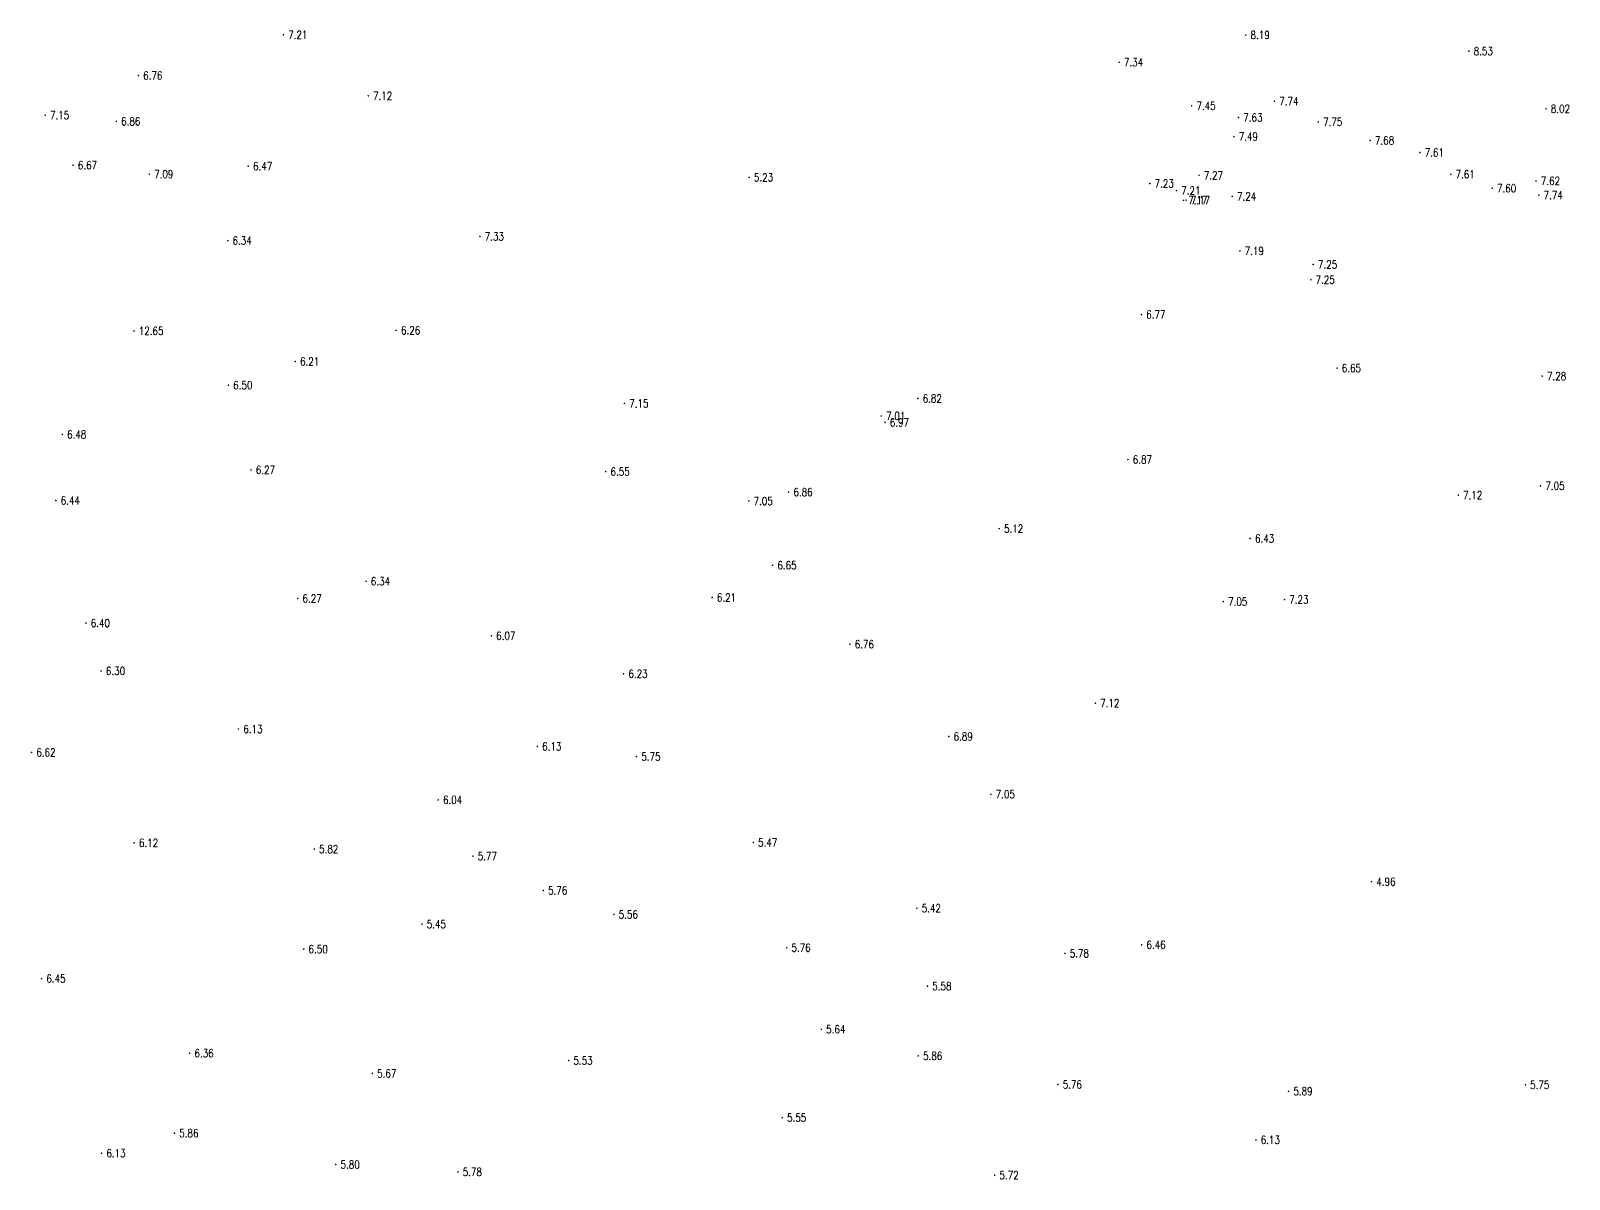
# Model space of a CAD drawing. Extents: x 476861 to 479475, y 2367369 to 2370541.
# Drawn here: x 477382.6 to 477574.8, y 2368344.5 to 2368488.1 of the extents above; entities that cross this region are included whole.
import ezdxf
from ezdxf.enums import TextEntityAlignment as Align

# ---------------------------------------------------------------- set-up
doc = ezdxf.new("R2010")
doc.units = 0
doc.header["$LTSCALE"] = 0.5
doc.layers.get('0').update_dxf_attribs({"linetype": 'CONTINUOUS'})
doc.layers.add('GCD', color=1, linetype='CONTINUOUS')
doc.styles.add('HZ', font='rs.shx', dxfattribs={"width": 0.8, "bigfont": 'hztxt.shx'})

# ---------------------------------------------------------------- blocks, each defined once
blk = doc.blocks.new('GC200')
at = {"linetype": 'Continuous', "const_width": 0.2, "flags": 128}
blk.add_lwpolyline([(-0.1, 0, 1), (0.1, 0, 1)], format="xyb", close=True, dxfattribs=at)

msp = doc.modelspace()

# ---------------------------------------------------------------- block references
at = {"layer": 'GCD', "linetype": 'Continuous'}
ref = msp.add_blockref('GC200', (477414.127, 2368487.551, 7.21), dxfattribs=dict(at, xscale=0.5, yscale=0.5, zscale=0.5))
ref.add_attrib('height', '7.21', dxfattribs={"linetype": 'Continuous', "height": 1, "style": 'HZ', "width": 0.8}).set_placement((477414.727, 2368487.551, 7.21), align=Align.MIDDLE_LEFT)
ref = msp.add_blockref('GC200', (477534.373, 2368487.525, 8.191), dxfattribs=dict(at, xscale=0.5, yscale=0.5, zscale=0.5))
ref.add_attrib('height', '8.19', dxfattribs={"linetype": 'Continuous', "height": 1, "style": 'HZ', "width": 0.8}).set_placement((477534.973, 2368487.525, 8.191), align=Align.MIDDLE_LEFT)
ref = msp.add_blockref('GC200', (477518.561, 2368484.109, 7.34), dxfattribs=dict(at, xscale=0.5, yscale=0.5, zscale=0.5))
ref.add_attrib('height', '7.34', dxfattribs={"linetype": 'Continuous', "height": 1, "style": 'HZ', "width": 0.8}).set_placement((477519.161, 2368484.109, 7.34), align=Align.MIDDLE_LEFT)
ref = msp.add_blockref('GC200', (477562.247, 2368485.505, 8.527), dxfattribs=dict(at, xscale=0.5, yscale=0.5, zscale=0.5))
ref.add_attrib('height', '8.53', dxfattribs={"linetype": 'Continuous', "height": 1, "style": 'HZ', "width": 0.8}).set_placement((477562.847, 2368485.505, 8.527), align=Align.MIDDLE_LEFT)
ref = msp.add_blockref('GC200', (477396.012, 2368482.453, 6.757), dxfattribs=dict(at, xscale=0.5, yscale=0.5, zscale=0.5))
ref.add_attrib('height', '6.76', dxfattribs={"linetype": 'Continuous', "height": 1, "style": 'HZ', "width": 0.8}).set_placement((477396.612, 2368482.453, 6.757), align=Align.MIDDLE_LEFT)
ref = msp.add_blockref('GC200', (477424.734, 2368479.926, 7.12), dxfattribs=dict(at, xscale=0.5, yscale=0.5, zscale=0.5))
ref.add_attrib('height', '7.12', dxfattribs={"linetype": 'Continuous', "height": 1, "style": 'HZ', "width": 0.8}).set_placement((477425.334, 2368479.926, 7.12), align=Align.MIDDLE_LEFT)
ref = msp.add_blockref('GC200', (477527.618, 2368478.67, 7.45), dxfattribs=dict(at, xscale=0.5, yscale=0.5, zscale=0.5))
ref.add_attrib('height', '7.45', dxfattribs={"linetype": 'Continuous', "height": 1, "style": 'HZ', "width": 0.8}).set_placement((477528.218, 2368478.67, 7.45), align=Align.MIDDLE_LEFT)
ref = msp.add_blockref('GC200', (477537.961, 2368479.245, 7.735), dxfattribs=dict(at, xscale=0.5, yscale=0.5, zscale=0.5))
ref.add_attrib('height', '7.74', dxfattribs={"linetype": 'Continuous', "height": 1, "style": 'HZ', "width": 0.8}).set_placement((477538.561, 2368479.245, 7.735), align=Align.MIDDLE_LEFT)
ref = msp.add_blockref('GC200', (477571.895, 2368478.296, 8.02), dxfattribs=dict(at, xscale=0.5, yscale=0.5, zscale=0.5))
ref.add_attrib('height', '8.02', dxfattribs={"linetype": 'Continuous', "height": 1, "style": 'HZ', "width": 0.8}).set_placement((477572.495, 2368478.296, 8.02), align=Align.MIDDLE_LEFT)
ref = msp.add_blockref('GC200', (477384.372, 2368477.508, 7.154), dxfattribs=dict(at, xscale=0.5, yscale=0.5, zscale=0.5))
ref.add_attrib('height', '7.15', dxfattribs={"linetype": 'Continuous', "height": 1, "style": 'HZ', "width": 0.8}).set_placement((477384.972, 2368477.508, 7.154), align=Align.MIDDLE_LEFT)
ref = msp.add_blockref('GC200', (477393.258, 2368476.73, 6.859), dxfattribs=dict(at, xscale=0.5, yscale=0.5, zscale=0.5))
ref.add_attrib('height', '6.86', dxfattribs={"linetype": 'Continuous', "height": 1, "style": 'HZ', "width": 0.8}).set_placement((477393.858, 2368476.73, 6.859), align=Align.MIDDLE_LEFT)
ref = msp.add_blockref('GC200', (477533.461, 2368477.211, 7.629), dxfattribs=dict(at, xscale=0.5, yscale=0.5, zscale=0.5))
ref.add_attrib('height', '7.63', dxfattribs={"linetype": 'Continuous', "height": 1, "style": 'HZ', "width": 0.8}).set_placement((477534.061, 2368477.211, 7.629), align=Align.MIDDLE_LEFT)
ref = msp.add_blockref('GC200', (477543.444, 2368476.664, 7.751), dxfattribs=dict(at, xscale=0.5, yscale=0.5, zscale=0.5))
ref.add_attrib('height', '7.75', dxfattribs={"linetype": 'Continuous', "height": 1, "style": 'HZ', "width": 0.8}).set_placement((477544.044, 2368476.664, 7.751), align=Align.MIDDLE_LEFT)
ref = msp.add_blockref('GC200', (477532.899, 2368474.823, 7.485), dxfattribs=dict(at, xscale=0.5, yscale=0.5, zscale=0.5))
ref.add_attrib('height', '7.49', dxfattribs={"linetype": 'Continuous', "height": 1, "style": 'HZ', "width": 0.8}).set_placement((477533.499, 2368474.823, 7.485), align=Align.MIDDLE_LEFT)
ref = msp.add_blockref('GC200', (477549.92, 2368474.347, 7.678), dxfattribs=dict(at, xscale=0.5, yscale=0.5, zscale=0.5))
ref.add_attrib('height', '7.68', dxfattribs={"linetype": 'Continuous', "height": 1, "style": 'HZ', "width": 0.8}).set_placement((477550.52, 2368474.347, 7.678), align=Align.MIDDLE_LEFT)
ref = msp.add_blockref('GC200', (477556.132, 2368472.834, 7.611), dxfattribs=dict(at, xscale=0.5, yscale=0.5, zscale=0.5))
ref.add_attrib('height', '7.61', dxfattribs={"linetype": 'Continuous', "height": 1, "style": 'HZ', "width": 0.8}).set_placement((477556.732, 2368472.834, 7.611), align=Align.MIDDLE_LEFT)
ref = msp.add_blockref('GC200', (477387.851, 2368471.255, 6.673), dxfattribs=dict(at, xscale=0.5, yscale=0.5, zscale=0.5))
ref.add_attrib('height', '6.67', dxfattribs={"linetype": 'Continuous', "height": 1, "style": 'HZ', "width": 0.8}).set_placement((477388.451, 2368471.255, 6.673), align=Align.MIDDLE_LEFT)
ref = msp.add_blockref('GC200', (477409.735, 2368471.133, 6.471), dxfattribs=dict(at, xscale=0.5, yscale=0.5, zscale=0.5))
ref.add_attrib('height', '6.47', dxfattribs={"linetype": 'Continuous', "height": 1, "style": 'HZ', "width": 0.8}).set_placement((477410.335, 2368471.133, 6.471), align=Align.MIDDLE_LEFT)
ref = msp.add_blockref('GC200', (477397.377, 2368470.134, 7.092), dxfattribs=dict(at, xscale=0.5, yscale=0.5, zscale=0.5))
ref.add_attrib('height', '7.09', dxfattribs={"linetype": 'Continuous', "height": 1, "style": 'HZ', "width": 0.8}).set_placement((477397.977, 2368470.134, 7.092), align=Align.MIDDLE_LEFT)
ref = msp.add_blockref('GC200', (477472.32, 2368469.729, 5.23), dxfattribs=dict(at, xscale=0.5, yscale=0.5, zscale=0.5))
ref.add_attrib('height', '5.23', dxfattribs={"linetype": 'Continuous', "height": 1, "style": 'HZ', "width": 0.8}).set_placement((477472.92, 2368469.729, 5.23), align=Align.MIDDLE_LEFT)
ref = msp.add_blockref('GC200', (477522.384, 2368468.963, 7.225), dxfattribs=dict(at, xscale=0.5, yscale=0.5, zscale=0.5))
ref.add_attrib('height', '7.23', dxfattribs={"linetype": 'Continuous', "height": 1, "style": 'HZ', "width": 0.8}).set_placement((477522.984, 2368468.963, 7.225), align=Align.MIDDLE_LEFT)
ref = msp.add_blockref('GC200', (477528.53, 2368469.981, 7.274), dxfattribs=dict(at, xscale=0.5, yscale=0.5, zscale=0.5))
ref.add_attrib('height', '7.27', dxfattribs={"linetype": 'Continuous', "height": 1, "style": 'HZ', "width": 0.8}).set_placement((477529.13, 2368469.981, 7.274), align=Align.MIDDLE_LEFT)
ref = msp.add_blockref('GC200', (477559.992, 2368470.112, 7.614), dxfattribs=dict(at, xscale=0.5, yscale=0.5, zscale=0.5))
ref.add_attrib('height', '7.61', dxfattribs={"linetype": 'Continuous', "height": 1, "style": 'HZ', "width": 0.8}).set_placement((477560.592, 2368470.112, 7.614), align=Align.MIDDLE_LEFT)
ref = msp.add_blockref('GC200', (477565.168, 2368468.371, 7.599), dxfattribs=dict(at, xscale=0.5, yscale=0.5, zscale=0.5))
ref.add_attrib('height', '7.60', dxfattribs={"linetype": 'Continuous', "height": 1, "style": 'HZ', "width": 0.8}).set_placement((477565.768, 2368468.371, 7.599), align=Align.MIDDLE_LEFT)
ref = msp.add_blockref('GC200', (477570.644, 2368469.285, 7.615), dxfattribs=dict(at, xscale=0.5, yscale=0.5, zscale=0.5))
ref.add_attrib('height', '7.62', dxfattribs={"linetype": 'Continuous', "height": 1, "style": 'HZ', "width": 0.8}).set_placement((477571.244, 2368469.285, 7.615), align=Align.MIDDLE_LEFT)
ref = msp.add_blockref('GC200', (477525.72, 2368468.077, 7.209), dxfattribs=dict(at, xscale=0.5, yscale=0.5, zscale=0.5))
ref.add_attrib('height', '7.21', dxfattribs={"linetype": 'Continuous', "height": 1, "style": 'HZ', "width": 0.8}).set_placement((477526.32, 2368468.077, 7.209), align=Align.MIDDLE_LEFT)
ref = msp.add_blockref('GC200', (477526.587, 2368466.862, 7.172), dxfattribs=dict(at, xscale=0.5, yscale=0.5, zscale=0.5))
ref.add_attrib('height', '7.17', dxfattribs={"linetype": 'Continuous', "height": 1, "style": 'HZ', "width": 0.8}).set_placement((477527.187, 2368466.862, 7.172), align=Align.MIDDLE_LEFT)
ref = msp.add_blockref('GC200', (477526.917, 2368466.891, 7.171), dxfattribs=dict(at, xscale=0.5, yscale=0.5, zscale=0.5))
ref.add_attrib('height', '7.17', dxfattribs={"linetype": 'Continuous', "height": 1, "style": 'HZ', "width": 0.8}).set_placement((477527.517, 2368466.891, 7.171), align=Align.MIDDLE_LEFT)
ref = msp.add_blockref('GC200', (477532.686, 2368467.352, 7.244), dxfattribs=dict(at, xscale=0.5, yscale=0.5, zscale=0.5))
ref.add_attrib('height', '7.24', dxfattribs={"linetype": 'Continuous', "height": 1, "style": 'HZ', "width": 0.8}).set_placement((477533.286, 2368467.352, 7.244), align=Align.MIDDLE_LEFT)
ref = msp.add_blockref('GC200', (477570.983, 2368467.518, 7.74), dxfattribs=dict(at, xscale=0.5, yscale=0.5, zscale=0.5))
ref.add_attrib('height', '7.74', dxfattribs={"linetype": 'Continuous', "height": 1, "style": 'HZ', "width": 0.8}).set_placement((477571.583, 2368467.518, 7.74), align=Align.MIDDLE_LEFT)
ref = msp.add_blockref('GC200', (477407.179, 2368461.829, 6.34), dxfattribs=dict(at, xscale=0.5, yscale=0.5, zscale=0.5))
ref.add_attrib('height', '6.34', dxfattribs={"linetype": 'Continuous', "height": 1, "style": 'HZ', "width": 0.8}).set_placement((477407.779, 2368461.829, 6.34), align=Align.MIDDLE_LEFT)
ref = msp.add_blockref('GC200', (477438.686, 2368462.346, 7.33), dxfattribs=dict(at, xscale=0.5, yscale=0.5, zscale=0.5))
ref.add_attrib('height', '7.33', dxfattribs={"linetype": 'Continuous', "height": 1, "style": 'HZ', "width": 0.8}).set_placement((477439.286, 2368462.346, 7.33), align=Align.MIDDLE_LEFT)
ref = msp.add_blockref('GC200', (477533.643, 2368460.541, 7.191), dxfattribs=dict(at, xscale=0.5, yscale=0.5, zscale=0.5))
ref.add_attrib('height', '7.19', dxfattribs={"linetype": 'Continuous', "height": 1, "style": 'HZ', "width": 0.8}).set_placement((477534.243, 2368460.541, 7.191), align=Align.MIDDLE_LEFT)
ref = msp.add_blockref('GC200', (477542.8, 2368458.838, 7.25), dxfattribs=dict(at, xscale=0.5, yscale=0.5, zscale=0.5))
ref.add_attrib('height', '7.25', dxfattribs={"linetype": 'Continuous', "height": 1, "style": 'HZ', "width": 0.8}).set_placement((477543.4, 2368458.838, 7.25), align=Align.MIDDLE_LEFT)
ref = msp.add_blockref('GC200', (477542.499, 2368456.941, 7.25), dxfattribs=dict(at, xscale=0.5, yscale=0.5, zscale=0.5))
ref.add_attrib('height', '7.25', dxfattribs={"linetype": 'Continuous', "height": 1, "style": 'HZ', "width": 0.8}).set_placement((477543.099, 2368456.941, 7.25), align=Align.MIDDLE_LEFT)
ref = msp.add_blockref('GC200', (477521.343, 2368452.585, 6.77), dxfattribs=dict(at, xscale=0.5, yscale=0.5, zscale=0.5))
ref.add_attrib('height', '6.77', dxfattribs={"linetype": 'Continuous', "height": 1, "style": 'HZ', "width": 0.8}).set_placement((477521.943, 2368452.585, 6.77), align=Align.MIDDLE_LEFT)
ref = msp.add_blockref('GC200', (477395.459, 2368450.543, 12.652), dxfattribs=dict(at, xscale=0.5, yscale=0.5, zscale=0.5))
ref.add_attrib('height', '12.65', dxfattribs={"linetype": 'Continuous', "height": 1, "style": 'HZ', "width": 0.8}).set_placement((477396.059, 2368450.543, 12.652), align=Align.MIDDLE_LEFT)
ref = msp.add_blockref('GC200', (477428.222, 2368450.611, 6.263), dxfattribs=dict(at, xscale=0.5, yscale=0.5, zscale=0.5))
ref.add_attrib('height', '6.26', dxfattribs={"linetype": 'Continuous', "height": 1, "style": 'HZ', "width": 0.8}).set_placement((477428.822, 2368450.611, 6.263), align=Align.MIDDLE_LEFT)
ref = msp.add_blockref('GC200', (477415.607, 2368446.716, 6.214), dxfattribs=dict(at, xscale=0.5, yscale=0.5, zscale=0.5))
ref.add_attrib('height', '6.21', dxfattribs={"linetype": 'Continuous', "height": 1, "style": 'HZ', "width": 0.8}).set_placement((477416.207, 2368446.716, 6.214), align=Align.MIDDLE_LEFT)
ref = msp.add_blockref('GC200', (477545.78, 2368445.892, 6.65), dxfattribs=dict(at, xscale=0.5, yscale=0.5, zscale=0.5))
ref.add_attrib('height', '6.65', dxfattribs={"linetype": 'Continuous', "height": 1, "style": 'HZ', "width": 0.8}).set_placement((477546.38, 2368445.892, 6.65), align=Align.MIDDLE_LEFT)
ref = msp.add_blockref('GC200', (477407.26, 2368443.765, 6.495), dxfattribs=dict(at, xscale=0.5, yscale=0.5, zscale=0.5))
ref.add_attrib('height', '6.50', dxfattribs={"linetype": 'Continuous', "height": 1, "style": 'HZ', "width": 0.8}).set_placement((477407.86, 2368443.765, 6.495), align=Align.MIDDLE_LEFT)
ref = msp.add_blockref('GC200', (477571.42, 2368444.896, 7.28), dxfattribs=dict(at, xscale=0.5, yscale=0.5, zscale=0.5))
ref.add_attrib('height', '7.28', dxfattribs={"linetype": 'Continuous', "height": 1, "style": 'HZ', "width": 0.8}).set_placement((477572.02, 2368444.896, 7.28), align=Align.MIDDLE_LEFT)
ref = msp.add_blockref('GC200', (477456.741, 2368441.485, 7.15), dxfattribs=dict(at, xscale=0.5, yscale=0.5, zscale=0.5))
ref.add_attrib('height', '7.15', dxfattribs={"linetype": 'Continuous', "height": 1, "style": 'HZ', "width": 0.8}).set_placement((477457.341, 2368441.485, 7.15), align=Align.MIDDLE_LEFT)
ref = msp.add_blockref('GC200', (477493.405, 2368442.098, 6.821), dxfattribs=dict(at, xscale=0.5, yscale=0.5, zscale=0.5))
ref.add_attrib('height', '6.82', dxfattribs={"linetype": 'Continuous', "height": 1, "style": 'HZ', "width": 0.8}).set_placement((477494.005, 2368442.098, 6.821), align=Align.MIDDLE_LEFT)
ref = msp.add_blockref('GC200', (477488.835, 2368439.911, 7.009), dxfattribs=dict(at, xscale=0.5, yscale=0.5, zscale=0.5))
ref.add_attrib('height', '7.01', dxfattribs={"linetype": 'Continuous', "height": 1, "style": 'HZ', "width": 0.8}).set_placement((477489.435, 2368439.911, 7.009), align=Align.MIDDLE_LEFT)
ref = msp.add_blockref('GC200', (477386.504, 2368437.602, 6.483), dxfattribs=dict(at, xscale=0.5, yscale=0.5, zscale=0.5))
ref.add_attrib('height', '6.48', dxfattribs={"linetype": 'Continuous', "height": 1, "style": 'HZ', "width": 0.8}).set_placement((477387.104, 2368437.602, 6.483), align=Align.MIDDLE_LEFT)
ref = msp.add_blockref('GC200', (477489.304, 2368439.108, 6.973), dxfattribs=dict(at, xscale=0.5, yscale=0.5, zscale=0.5))
ref.add_attrib('height', '6.97', dxfattribs={"linetype": 'Continuous', "height": 1, "style": 'HZ', "width": 0.8}).set_placement((477489.904, 2368439.108, 6.973), align=Align.MIDDLE_LEFT)
ref = msp.add_blockref('GC200', (477519.656, 2368434.47, 6.87), dxfattribs=dict(at, xscale=0.5, yscale=0.5, zscale=0.5))
ref.add_attrib('height', '6.87', dxfattribs={"linetype": 'Continuous', "height": 1, "style": 'HZ', "width": 0.8}).set_placement((477520.256, 2368434.47, 6.87), align=Align.MIDDLE_LEFT)
ref = msp.add_blockref('GC200', (477410.087, 2368433.177, 6.273), dxfattribs=dict(at, xscale=0.5, yscale=0.5, zscale=0.5))
ref.add_attrib('height', '6.27', dxfattribs={"linetype": 'Continuous', "height": 1, "style": 'HZ', "width": 0.8}).set_placement((477410.687, 2368433.177, 6.273), align=Align.MIDDLE_LEFT)
ref = msp.add_blockref('GC200', (477454.404, 2368432.961, 6.55), dxfattribs=dict(at, xscale=0.5, yscale=0.5, zscale=0.5))
ref.add_attrib('height', '6.55', dxfattribs={"linetype": 'Continuous', "height": 1, "style": 'HZ', "width": 0.8}).set_placement((477455.004, 2368432.961, 6.55), align=Align.MIDDLE_LEFT)
ref = msp.add_blockref('GC200', (477477.257, 2368430.395, 6.86), dxfattribs=dict(at, xscale=0.5, yscale=0.5, zscale=0.5))
ref.add_attrib('height', '6.86', dxfattribs={"linetype": 'Continuous', "height": 1, "style": 'HZ', "width": 0.8}).set_placement((477477.857, 2368430.395, 6.86), align=Align.MIDDLE_LEFT)
ref = msp.add_blockref('GC200', (477560.928, 2368430.021, 7.12), dxfattribs=dict(at, xscale=0.5, yscale=0.5, zscale=0.5))
ref.add_attrib('height', '7.12', dxfattribs={"linetype": 'Continuous', "height": 1, "style": 'HZ', "width": 0.8}).set_placement((477561.528, 2368430.021, 7.12), align=Align.MIDDLE_LEFT)
ref = msp.add_blockref('GC200', (477571.208, 2368431.184, 7.048), dxfattribs=dict(at, xscale=0.5, yscale=0.5, zscale=0.5))
ref.add_attrib('height', '7.05', dxfattribs={"linetype": 'Continuous', "height": 1, "style": 'HZ', "width": 0.8}).set_placement((477571.808, 2368431.184, 7.048), align=Align.MIDDLE_LEFT)
ref = msp.add_blockref('GC200', (477385.701, 2368429.352, 6.441), dxfattribs=dict(at, xscale=0.5, yscale=0.5, zscale=0.5))
ref.add_attrib('height', '6.44', dxfattribs={"linetype": 'Continuous', "height": 1, "style": 'HZ', "width": 0.8}).set_placement((477386.301, 2368429.352, 6.441), align=Align.MIDDLE_LEFT)
ref = msp.add_blockref('GC200', (477472.275, 2368429.286, 7.048), dxfattribs=dict(at, xscale=0.5, yscale=0.5, zscale=0.5))
ref.add_attrib('height', '7.05', dxfattribs={"linetype": 'Continuous', "height": 1, "style": 'HZ', "width": 0.8}).set_placement((477472.875, 2368429.286, 7.048), align=Align.MIDDLE_LEFT)
ref = msp.add_blockref('GC200', (477503.569, 2368425.834, 5.12), dxfattribs=dict(at, xscale=0.5, yscale=0.5, zscale=0.5))
ref.add_attrib('height', '5.12', dxfattribs={"linetype": 'Continuous', "height": 1, "style": 'HZ', "width": 0.8}).set_placement((477504.169, 2368425.834, 5.12), align=Align.MIDDLE_LEFT)
ref = msp.add_blockref('GC200', (477534.929, 2368424.595, 6.43), dxfattribs=dict(at, xscale=0.5, yscale=0.5, zscale=0.5))
ref.add_attrib('height', '6.43', dxfattribs={"linetype": 'Continuous', "height": 1, "style": 'HZ', "width": 0.8}).set_placement((477535.529, 2368424.595, 6.43), align=Align.MIDDLE_LEFT)
ref = msp.add_blockref('GC200', (477475.251, 2368421.248, 6.65), dxfattribs=dict(at, xscale=0.5, yscale=0.5, zscale=0.5))
ref.add_attrib('height', '6.65', dxfattribs={"linetype": 'Continuous', "height": 1, "style": 'HZ', "width": 0.8}).set_placement((477475.851, 2368421.248, 6.65), align=Align.MIDDLE_LEFT)
ref = msp.add_blockref('GC200', (477424.461, 2368419.249, 6.342), dxfattribs=dict(at, xscale=0.5, yscale=0.5, zscale=0.5))
ref.add_attrib('height', '6.34', dxfattribs={"linetype": 'Continuous', "height": 1, "style": 'HZ', "width": 0.8}).set_placement((477425.061, 2368419.249, 6.342), align=Align.MIDDLE_LEFT)
ref = msp.add_blockref('GC200', (477415.921, 2368417.11, 6.273), dxfattribs=dict(at, xscale=0.5, yscale=0.5, zscale=0.5))
ref.add_attrib('height', '6.27', dxfattribs={"linetype": 'Continuous', "height": 1, "style": 'HZ', "width": 0.8}).set_placement((477416.521, 2368417.11, 6.273), align=Align.MIDDLE_LEFT)
ref = msp.add_blockref('GC200', (477467.696, 2368417.227, 6.214), dxfattribs=dict(at, xscale=0.5, yscale=0.5, zscale=0.5))
ref.add_attrib('height', '6.21', dxfattribs={"linetype": 'Continuous', "height": 1, "style": 'HZ', "width": 0.8}).set_placement((477468.296, 2368417.227, 6.214), align=Align.MIDDLE_LEFT)
ref = msp.add_blockref('GC200', (477531.569, 2368416.717, 7.048), dxfattribs=dict(at, xscale=0.5, yscale=0.5, zscale=0.5))
ref.add_attrib('height', '7.05', dxfattribs={"linetype": 'Continuous', "height": 1, "style": 'HZ', "width": 0.8}).set_placement((477532.169, 2368416.717, 7.048), align=Align.MIDDLE_LEFT)
ref = msp.add_blockref('GC200', (477539.211, 2368416.967, 7.23), dxfattribs=dict(at, xscale=0.5, yscale=0.5, zscale=0.5))
ref.add_attrib('height', '7.23', dxfattribs={"linetype": 'Continuous', "height": 1, "style": 'HZ', "width": 0.8}).set_placement((477539.811, 2368416.967, 7.23), align=Align.MIDDLE_LEFT)
ref = msp.add_blockref('GC200', (477389.454, 2368414.035, 6.401), dxfattribs=dict(at, xscale=0.5, yscale=0.5, zscale=0.5))
ref.add_attrib('height', '6.40', dxfattribs={"linetype": 'Continuous', "height": 1, "style": 'HZ', "width": 0.8}).set_placement((477390.054, 2368414.035, 6.401), align=Align.MIDDLE_LEFT)
ref = msp.add_blockref('GC200', (477440.118, 2368412.443, 6.069), dxfattribs=dict(at, xscale=0.5, yscale=0.5, zscale=0.5))
ref.add_attrib('height', '6.07', dxfattribs={"linetype": 'Continuous', "height": 1, "style": 'HZ', "width": 0.8}).set_placement((477440.718, 2368412.443, 6.069), align=Align.MIDDLE_LEFT)
ref = msp.add_blockref('GC200', (477484.915, 2368411.383, 6.76), dxfattribs=dict(at, xscale=0.5, yscale=0.5, zscale=0.5))
ref.add_attrib('height', '6.76', dxfattribs={"linetype": 'Continuous', "height": 1, "style": 'HZ', "width": 0.8}).set_placement((477485.515, 2368411.383, 6.76), align=Align.MIDDLE_LEFT)
ref = msp.add_blockref('GC200', (477391.351, 2368408.045, 6.297), dxfattribs=dict(at, xscale=0.5, yscale=0.5, zscale=0.5))
ref.add_attrib('height', '6.30', dxfattribs={"linetype": 'Continuous', "height": 1, "style": 'HZ', "width": 0.8}).set_placement((477391.951, 2368408.045, 6.297), align=Align.MIDDLE_LEFT)
ref = msp.add_blockref('GC200', (477456.64, 2368407.697, 6.227), dxfattribs=dict(at, xscale=0.5, yscale=0.5, zscale=0.5))
ref.add_attrib('height', '6.23', dxfattribs={"linetype": 'Continuous', "height": 1, "style": 'HZ', "width": 0.8}).set_placement((477457.24, 2368407.697, 6.227), align=Align.MIDDLE_LEFT)
ref = msp.add_blockref('GC200', (477515.584, 2368404.025, 7.12), dxfattribs=dict(at, xscale=0.5, yscale=0.5, zscale=0.5))
ref.add_attrib('height', '7.12', dxfattribs={"linetype": 'Continuous', "height": 1, "style": 'HZ', "width": 0.8}).set_placement((477516.184, 2368404.025, 7.12), align=Align.MIDDLE_LEFT)
ref = msp.add_blockref('GC200', (477408.521, 2368400.791, 6.133), dxfattribs=dict(at, xscale=0.5, yscale=0.5, zscale=0.5))
ref.add_attrib('height', '6.13', dxfattribs={"linetype": 'Continuous', "height": 1, "style": 'HZ', "width": 0.8}).set_placement((477409.121, 2368400.791, 6.133), align=Align.MIDDLE_LEFT)
ref = msp.add_blockref('GC200', (477497.271, 2368399.858, 6.89), dxfattribs=dict(at, xscale=0.5, yscale=0.5, zscale=0.5))
ref.add_attrib('height', '6.89', dxfattribs={"linetype": 'Continuous', "height": 1, "style": 'HZ', "width": 0.8}).set_placement((477497.871, 2368399.858, 6.89), align=Align.MIDDLE_LEFT)
ref = msp.add_blockref('GC200', (477382.663, 2368397.872, 6.62), dxfattribs=dict(at, xscale=0.5, yscale=0.5, zscale=0.5))
ref.add_attrib('height', '6.62', dxfattribs={"linetype": 'Continuous', "height": 1, "style": 'HZ', "width": 0.8}).set_placement((477383.263, 2368397.872, 6.62), align=Align.MIDDLE_LEFT)
ref = msp.add_blockref('GC200', (477445.868, 2368398.614, 6.129), dxfattribs=dict(at, xscale=0.5, yscale=0.5, zscale=0.5))
ref.add_attrib('height', '6.13', dxfattribs={"linetype": 'Continuous', "height": 1, "style": 'HZ', "width": 0.8}).set_placement((477446.468, 2368398.614, 6.129), align=Align.MIDDLE_LEFT)
ref = msp.add_blockref('GC200', (477458.25, 2368397.348, 5.747), dxfattribs=dict(at, xscale=0.5, yscale=0.5, zscale=0.5))
ref.add_attrib('height', '5.75', dxfattribs={"linetype": 'Continuous', "height": 1, "style": 'HZ', "width": 0.8}).set_placement((477458.85, 2368397.348, 5.747), align=Align.MIDDLE_LEFT)
ref = msp.add_blockref('GC200', (477433.471, 2368391.928, 6.035), dxfattribs=dict(at, xscale=0.5, yscale=0.5, zscale=0.5))
ref.add_attrib('height', '6.04', dxfattribs={"linetype": 'Continuous', "height": 1, "style": 'HZ', "width": 0.8}).set_placement((477434.071, 2368391.928, 6.035), align=Align.MIDDLE_LEFT)
ref = msp.add_blockref('GC200', (477502.531, 2368392.639, 7.048), dxfattribs=dict(at, xscale=0.5, yscale=0.5, zscale=0.5))
ref.add_attrib('height', '7.05', dxfattribs={"linetype": 'Continuous', "height": 1, "style": 'HZ', "width": 0.8}).set_placement((477503.131, 2368392.639, 7.048), align=Align.MIDDLE_LEFT)
ref = msp.add_blockref('GC200', (477395.48, 2368386.566, 6.117), dxfattribs=dict(at, xscale=0.5, yscale=0.5, zscale=0.5))
ref.add_attrib('height', '6.12', dxfattribs={"linetype": 'Continuous', "height": 1, "style": 'HZ', "width": 0.8}).set_placement((477396.08, 2368386.566, 6.117), align=Align.MIDDLE_LEFT)
ref = msp.add_blockref('GC200', (477417.991, 2368385.786, 5.815), dxfattribs=dict(at, xscale=0.5, yscale=0.5, zscale=0.5))
ref.add_attrib('height', '5.82', dxfattribs={"linetype": 'Continuous', "height": 1, "style": 'HZ', "width": 0.8}).set_placement((477418.591, 2368385.786, 5.815), align=Align.MIDDLE_LEFT)
ref = msp.add_blockref('GC200', (477472.845, 2368386.618, 5.47), dxfattribs=dict(at, xscale=0.5, yscale=0.5, zscale=0.5))
ref.add_attrib('height', '5.47', dxfattribs={"linetype": 'Continuous', "height": 1, "style": 'HZ', "width": 0.8}).set_placement((477473.445, 2368386.618, 5.47), align=Align.MIDDLE_LEFT)
ref = msp.add_blockref('GC200', (477437.81, 2368384.906, 5.77), dxfattribs=dict(at, xscale=0.5, yscale=0.5, zscale=0.5))
ref.add_attrib('height', '5.77', dxfattribs={"linetype": 'Continuous', "height": 1, "style": 'HZ', "width": 0.8}).set_placement((477438.41, 2368384.906, 5.77), align=Align.MIDDLE_LEFT)
ref = msp.add_blockref('GC200', (477446.6, 2368380.623, 5.763), dxfattribs=dict(at, xscale=0.5, yscale=0.5, zscale=0.5))
ref.add_attrib('height', '5.76', dxfattribs={"linetype": 'Continuous', "height": 1, "style": 'HZ', "width": 0.8}).set_placement((477447.2, 2368380.623, 5.763), align=Align.MIDDLE_LEFT)
ref = msp.add_blockref('GC200', (477550.088, 2368381.713, 4.96), dxfattribs=dict(at, xscale=0.5, yscale=0.5, zscale=0.5))
ref.add_attrib('height', '4.96', dxfattribs={"linetype": 'Continuous', "height": 1, "style": 'HZ', "width": 0.8}).set_placement((477550.688, 2368381.713, 4.96), align=Align.MIDDLE_LEFT)
ref = msp.add_blockref('GC200', (477493.28, 2368378.394, 5.42), dxfattribs=dict(at, xscale=0.5, yscale=0.5, zscale=0.5))
ref.add_attrib('height', '5.42', dxfattribs={"linetype": 'Continuous', "height": 1, "style": 'HZ', "width": 0.8}).set_placement((477493.88, 2368378.394, 5.42), align=Align.MIDDLE_LEFT)
ref = msp.add_blockref('GC200', (477431.434, 2368376.405, 5.45), dxfattribs=dict(at, xscale=0.5, yscale=0.5, zscale=0.5))
ref.add_attrib('height', '5.45', dxfattribs={"linetype": 'Continuous', "height": 1, "style": 'HZ', "width": 0.8}).set_placement((477432.034, 2368376.405, 5.45), align=Align.MIDDLE_LEFT)
ref = msp.add_blockref('GC200', (477455.427, 2368377.618, 5.558), dxfattribs=dict(at, xscale=0.5, yscale=0.5, zscale=0.5))
ref.add_attrib('height', '5.56', dxfattribs={"linetype": 'Continuous', "height": 1, "style": 'HZ', "width": 0.8}).set_placement((477456.027, 2368377.618, 5.558), align=Align.MIDDLE_LEFT)
ref = msp.add_blockref('GC200', (477416.673, 2368373.29, 6.504), dxfattribs=dict(at, xscale=0.5, yscale=0.5, zscale=0.5))
ref.add_attrib('height', '6.50', dxfattribs={"linetype": 'Continuous', "height": 1, "style": 'HZ', "width": 0.8}).set_placement((477417.273, 2368373.29, 6.504), align=Align.MIDDLE_LEFT)
ref = msp.add_blockref('GC200', (477477.013, 2368373.463, 5.761), dxfattribs=dict(at, xscale=0.5, yscale=0.5, zscale=0.5))
ref.add_attrib('height', '5.76', dxfattribs={"linetype": 'Continuous', "height": 1, "style": 'HZ', "width": 0.8}).set_placement((477477.613, 2368373.463, 5.761), align=Align.MIDDLE_LEFT)
ref = msp.add_blockref('GC200', (477511.774, 2368372.757, 5.784), dxfattribs=dict(at, xscale=0.5, yscale=0.5, zscale=0.5))
ref.add_attrib('height', '5.78', dxfattribs={"linetype": 'Continuous', "height": 1, "style": 'HZ', "width": 0.8}).set_placement((477512.374, 2368372.757, 5.784), align=Align.MIDDLE_LEFT)
ref = msp.add_blockref('GC200', (477521.373, 2368373.834, 6.46), dxfattribs=dict(at, xscale=0.5, yscale=0.5, zscale=0.5))
ref.add_attrib('height', '6.46', dxfattribs={"linetype": 'Continuous', "height": 1, "style": 'HZ', "width": 0.8}).set_placement((477521.973, 2368373.834, 6.46), align=Align.MIDDLE_LEFT)
ref = msp.add_blockref('GC200', (477383.908, 2368369.599, 6.45), dxfattribs=dict(at, xscale=0.5, yscale=0.5, zscale=0.5))
ref.add_attrib('height', '6.45', dxfattribs={"linetype": 'Continuous', "height": 1, "style": 'HZ', "width": 0.8}).set_placement((477384.508, 2368369.599, 6.45), align=Align.MIDDLE_LEFT)
ref = msp.add_blockref('GC200', (477494.603, 2368368.655, 5.575), dxfattribs=dict(at, xscale=0.5, yscale=0.5, zscale=0.5))
ref.add_attrib('height', '5.58', dxfattribs={"linetype": 'Continuous', "height": 1, "style": 'HZ', "width": 0.8}).set_placement((477495.203, 2368368.655, 5.575), align=Align.MIDDLE_LEFT)
ref = msp.add_blockref('GC200', (477481.343, 2368363.264, 5.638), dxfattribs=dict(at, xscale=0.5, yscale=0.5, zscale=0.5))
ref.add_attrib('height', '5.64', dxfattribs={"linetype": 'Continuous', "height": 1, "style": 'HZ', "width": 0.8}).set_placement((477481.943, 2368363.264, 5.638), align=Align.MIDDLE_LEFT)
ref = msp.add_blockref('GC200', (477402.42, 2368360.271, 6.36), dxfattribs=dict(at, xscale=0.5, yscale=0.5, zscale=0.5))
ref.add_attrib('height', '6.36', dxfattribs={"linetype": 'Continuous', "height": 1, "style": 'HZ', "width": 0.8}).set_placement((477403.02, 2368360.271, 6.36), align=Align.MIDDLE_LEFT)
ref = msp.add_blockref('GC200', (477449.765, 2368359.359, 5.53), dxfattribs=dict(at, xscale=0.5, yscale=0.5, zscale=0.5))
ref.add_attrib('height', '5.53', dxfattribs={"linetype": 'Continuous', "height": 1, "style": 'HZ', "width": 0.8}).set_placement((477450.365, 2368359.359, 5.53), align=Align.MIDDLE_LEFT)
ref = msp.add_blockref('GC200', (477493.455, 2368359.945, 5.864), dxfattribs=dict(at, xscale=0.5, yscale=0.5, zscale=0.5))
ref.add_attrib('height', '5.86', dxfattribs={"linetype": 'Continuous', "height": 1, "style": 'HZ', "width": 0.8}).set_placement((477494.055, 2368359.945, 5.864), align=Align.MIDDLE_LEFT)
ref = msp.add_blockref('GC200', (477425.245, 2368357.755, 5.67), dxfattribs=dict(at, xscale=0.5, yscale=0.5, zscale=0.5))
ref.add_attrib('height', '5.67', dxfattribs={"linetype": 'Continuous', "height": 1, "style": 'HZ', "width": 0.8}).set_placement((477425.845, 2368357.755, 5.67), align=Align.MIDDLE_LEFT)
ref = msp.add_blockref('GC200', (477510.898, 2368356.378, 5.76), dxfattribs=dict(at, xscale=0.5, yscale=0.5, zscale=0.5))
ref.add_attrib('height', '5.76', dxfattribs={"linetype": 'Continuous', "height": 1, "style": 'HZ', "width": 0.8}).set_placement((477511.498, 2368356.378, 5.76), align=Align.MIDDLE_LEFT)
ref = msp.add_blockref('GC200', (477539.723, 2368355.521, 5.89), dxfattribs=dict(at, xscale=0.5, yscale=0.5, zscale=0.5))
ref.add_attrib('height', '5.89', dxfattribs={"linetype": 'Continuous', "height": 1, "style": 'HZ', "width": 0.8}).set_placement((477540.323, 2368355.521, 5.89), align=Align.MIDDLE_LEFT)
ref = msp.add_blockref('GC200', (477569.312, 2368356.319, 5.754), dxfattribs=dict(at, xscale=0.5, yscale=0.5, zscale=0.5))
ref.add_attrib('height', '5.75', dxfattribs={"linetype": 'Continuous', "height": 1, "style": 'HZ', "width": 0.8}).set_placement((477569.912, 2368356.319, 5.754), align=Align.MIDDLE_LEFT)
ref = msp.add_blockref('GC200', (477476.463, 2368352.229, 5.55), dxfattribs=dict(at, xscale=0.5, yscale=0.5, zscale=0.5))
ref.add_attrib('height', '5.55', dxfattribs={"linetype": 'Continuous', "height": 1, "style": 'HZ', "width": 0.8}).set_placement((477477.063, 2368352.229, 5.55), align=Align.MIDDLE_LEFT)
ref = msp.add_blockref('GC200', (477400.518, 2368350.288, 5.859), dxfattribs=dict(at, xscale=0.5, yscale=0.5, zscale=0.5))
ref.add_attrib('height', '5.86', dxfattribs={"linetype": 'Continuous', "height": 1, "style": 'HZ', "width": 0.8}).set_placement((477401.118, 2368350.288, 5.859), align=Align.MIDDLE_LEFT)
ref = msp.add_blockref('GC200', (477535.646, 2368349.45, 6.13), dxfattribs=dict(at, xscale=0.5, yscale=0.5, zscale=0.5))
ref.add_attrib('height', '6.13', dxfattribs={"linetype": 'Continuous', "height": 1, "style": 'HZ', "width": 0.8}).set_placement((477536.246, 2368349.45, 6.13), align=Align.MIDDLE_LEFT)
ref = msp.add_blockref('GC200', (477391.409, 2368347.78, 6.125), dxfattribs=dict(at, xscale=0.5, yscale=0.5, zscale=0.5))
ref.add_attrib('height', '6.13', dxfattribs={"linetype": 'Continuous', "height": 1, "style": 'HZ', "width": 0.8}).set_placement((477392.009, 2368347.78, 6.125), align=Align.MIDDLE_LEFT)
ref = msp.add_blockref('GC200', (477420.672, 2368346.366, 5.796), dxfattribs=dict(at, xscale=0.5, yscale=0.5, zscale=0.5))
ref.add_attrib('height', '5.80', dxfattribs={"linetype": 'Continuous', "height": 1, "style": 'HZ', "width": 0.8}).set_placement((477421.272, 2368346.366, 5.796), align=Align.MIDDLE_LEFT)
ref = msp.add_blockref('GC200', (477435.934, 2368345.443, 5.783), dxfattribs=dict(at, xscale=0.5, yscale=0.5, zscale=0.5))
ref.add_attrib('height', '5.78', dxfattribs={"linetype": 'Continuous', "height": 1, "style": 'HZ', "width": 0.8}).set_placement((477436.534, 2368345.443, 5.783), align=Align.MIDDLE_LEFT)
ref = msp.add_blockref('GC200', (477503, 2368345.029, 5.72), dxfattribs=dict(at, xscale=0.5, yscale=0.5, zscale=0.5))
ref.add_attrib('height', '5.72', dxfattribs={"linetype": 'Continuous', "height": 1, "style": 'HZ', "width": 0.8}).set_placement((477503.6, 2368345.029, 5.72), align=Align.MIDDLE_LEFT)

doc.saveas('drawing.dxf')
